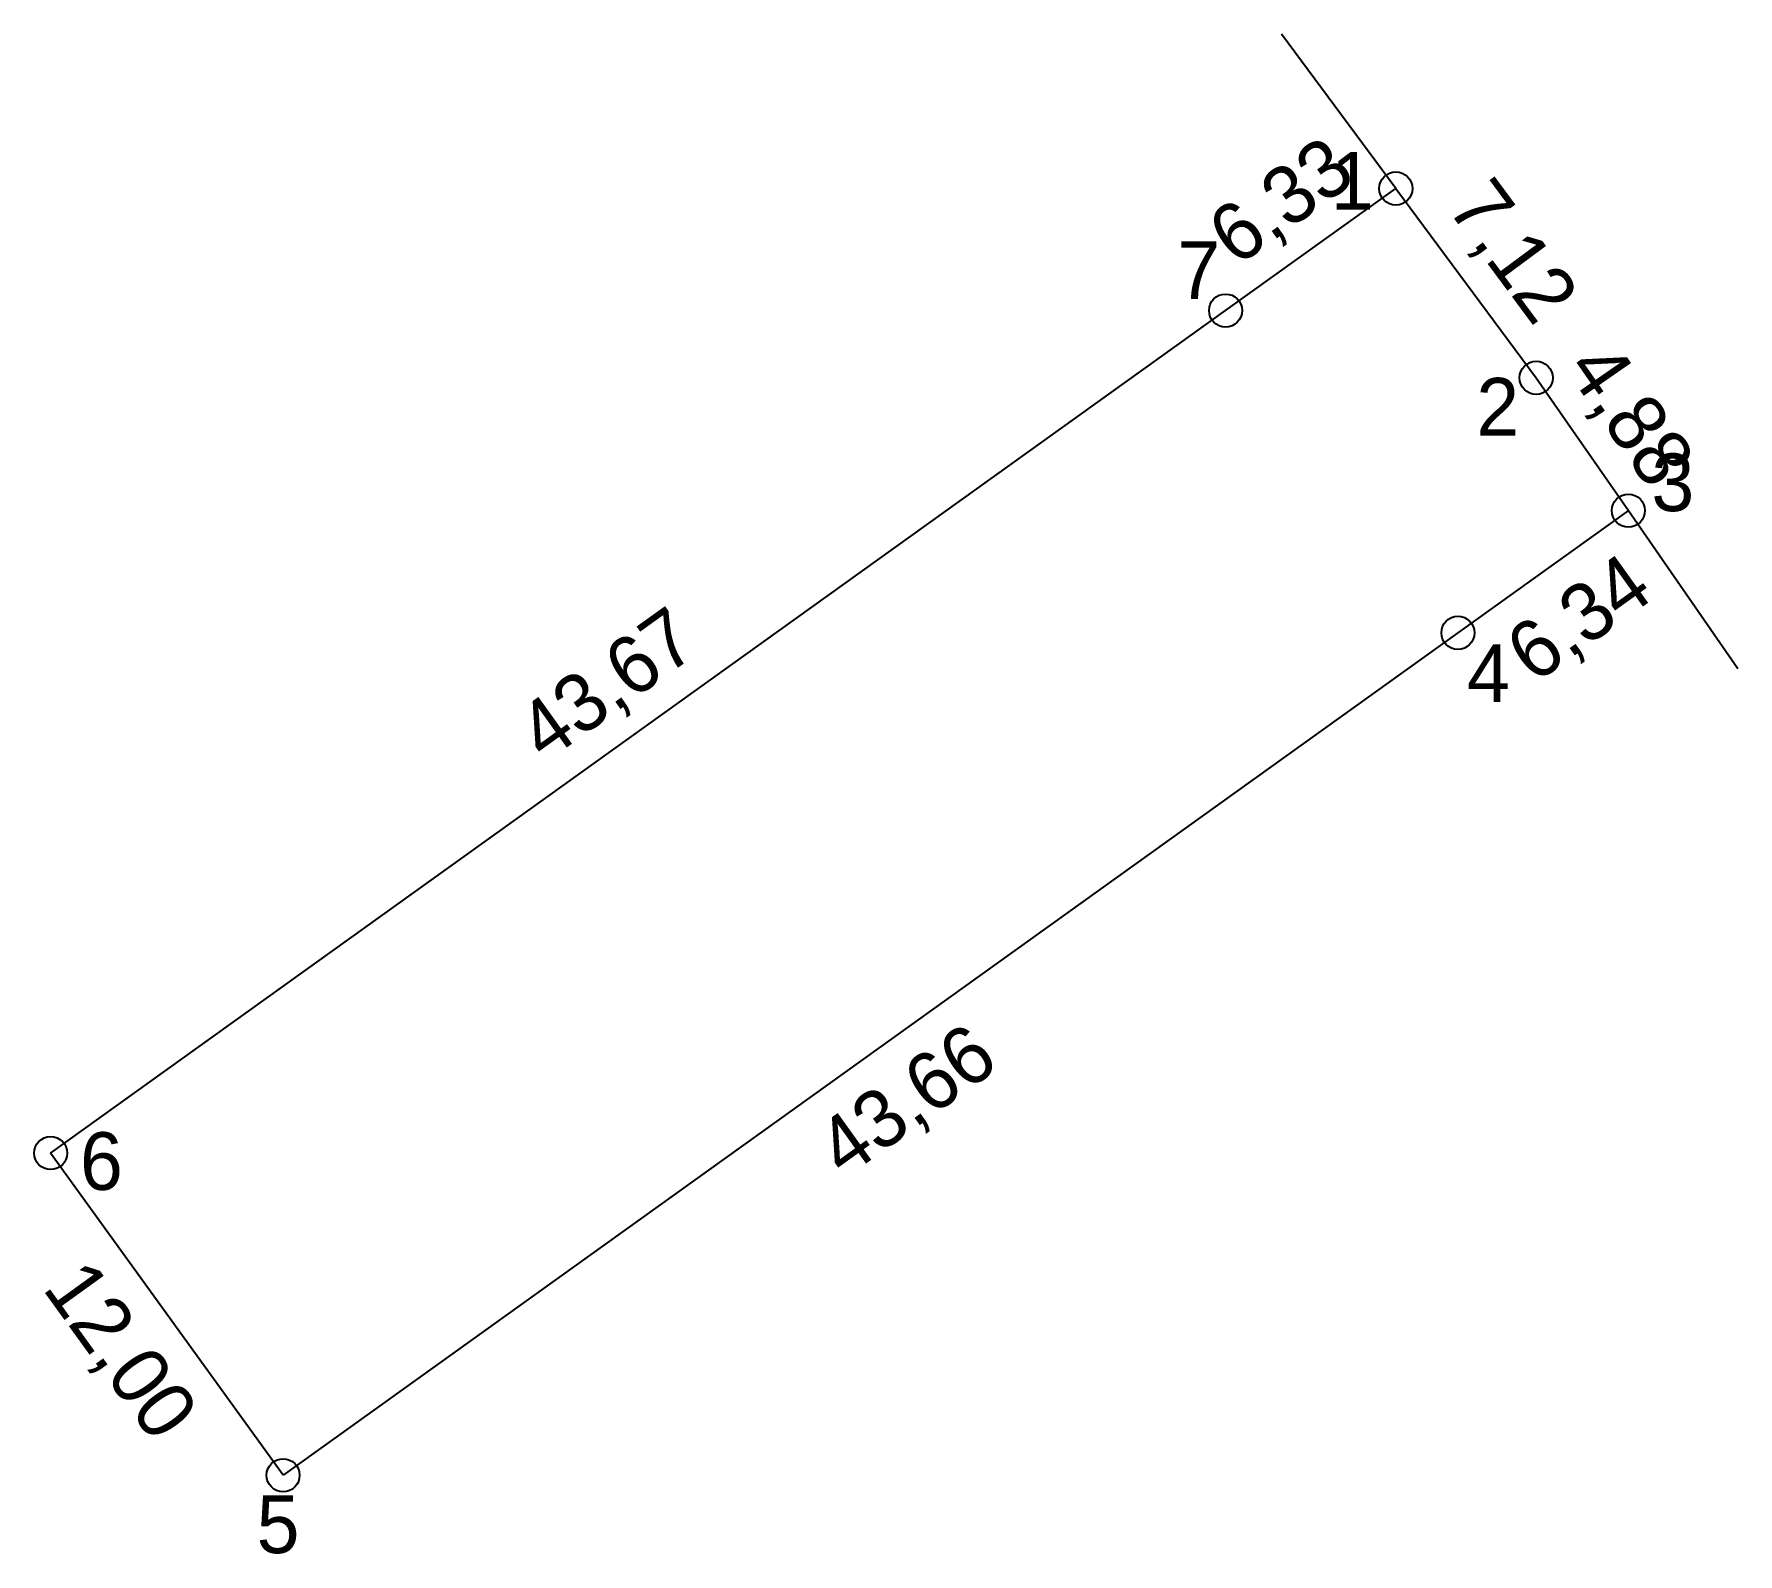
# Model space of a CAD drawing. Extents: x 549400.6 to 549452, y 1840942.4 to 1840988.3.
import ezdxf

# ---------------------------------------------------------------- set-up
doc = ezdxf.new("R2010")
doc.units = 0
for name, color, linetype in [('CanhThua', 7, 'Continuous'), ('ChieuDaiCanhThua', 7, 'Continuous'), ('MocDinhThua', 7, 'Continuous'), ('RauThua', 7, 'Continuous'), ('SoHieuDinhThua', 7, 'Continuous')]:
    doc.layers.add(name, color=color, linetype=linetype)

msp = doc.modelspace()

# ---------------------------------------------------------------- linework, layer by layer
at = {"layer": 'CanhThua'}
for p, q in [((549436.569, 1840979.951), (549441.713, 1840983.639)), ((549441.713, 1840983.639), (549445.95, 1840977.92)), ((549401.078, 1840954.506), (549436.569, 1840979.951)), ((549445.95, 1840977.92), (549448.736, 1840973.909)), ((549448.736, 1840973.909), (549443.587, 1840970.217)), ((549443.587, 1840970.217), (549408.1, 1840944.775)), ((549408.1, 1840944.775), (549401.078, 1840954.506))]:
    msp.add_line(p, q, dxfattribs=at)
at = {"layer": 'MocDinhThua'}
for centre in [(549441.713, 1840983.639), (549436.569, 1840979.951), (549445.95, 1840977.92), (549448.736, 1840973.909), (549443.587, 1840970.217), (549401.078, 1840954.506), (549408.1, 1840944.775)]:
    msp.add_circle(centre, 0.5, dxfattribs=at)
at = {"layer": 'RauThua'}
for p, q in [((549441.713, 1840983.639), (549438.26, 1840988.302)), ((549448.736, 1840973.909), (549452.045, 1840969.142))]:
    msp.add_line(p, q, dxfattribs=at)

# ---------------------------------------------------------------- texts
at = {"layer": 'ChieuDaiCanhThua'}
for s, rotation, p in [('6,33', 35.6384, (549436.892, 1840981.254)), ('7,12', 306.5289, (549443.224, 1840983.063)), ('4,88', 304.7753, (549446.816, 1840978.198)), ('6,34', 35.6382, (549445.89, 1840968.656)), ('43,67', 35.6382, (549416.012, 1840966.284)), ('43,66', 35.6383, (549425.053, 1840953.717)), ('12,00', 305.8153, (549400.805, 1840950.422))]:
    msp.add_text(s, height=1.7407, rotation=rotation, dxfattribs=at).set_placement(p)
at = {"layer": 'SoHieuDinhThua'}
for s, p in [('1', (549439.746, 1840983.002)), ('7', (549435.11, 1840980.3)), ('2', (549444.142, 1840976.175)), ('3', (549449.432, 1840973.894)), ('4', (549443.862, 1840968.128)), ('6', (549401.965, 1840953.394)), ('5', (549407.3, 1840942.424))]:
    msp.add_text(s, height=1.741, dxfattribs=at).set_placement(p)

doc.saveas('drawing.dxf')
